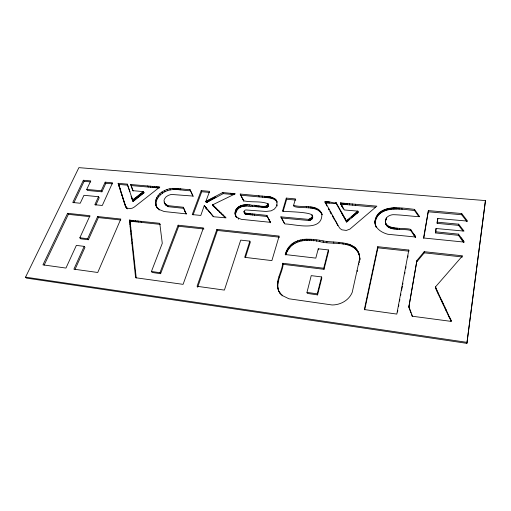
<?xml version="1.0" encoding="UTF-8"?>
<svg xmlns="http://www.w3.org/2000/svg" width="511" height="511" viewBox="0 0 511 511"><rect width="100%" height="100%" fill="white"/><g stroke="black" fill="none" stroke-linecap="round" stroke-linejoin="round"><path stroke-width="0.77" d="M359.661 258.272L359.623 257.276L359.808 260.073L359.661 258.272L359.878 259.377M449.527 316.992L450.983 320.11L450.977 321.151C446.582 309.557 440.431 298.424 435.461 286.927L462.532 255.826L424.219 251.699L416.919 260.495L408.826 307.213L416.919 260.495M450.351 319.803L450.351 318.762M462.998 231.017L458.642 225.37L458.667 224.176L437.141 222.176L437.761 218.484L467.546 221.103L461.701 213.534L428.403 210.602L423.555 237.985L464.346 242.112L458.527 234.153L435.64 231.796L436.055 228.5L464.007 231.087L458.667 224.176M463.624 241.103L463.586 242.271L458.501 235.328L458.527 234.153M235.156 214.313L236.159 216.983C231.164 207.262 244.686 202.605 252 205.294C256.931 204.624 263.587 208.367 267.783 205.122C267.943 204.707 268.077 204.247 267.994 203.8C260.776 200.714 251.348 202.733 243.721 200.766L240.221 194.052L270.044 196.837L274.72 198.658L276.195 200.095L277.051 202.069L276.195 200.095M276.668 200.938L277.026 203.978L276.125 206.936L274.266 209.178L271.066 210.851L266.046 211.465L246.098 209.957L245.069 210.136L244.149 211.235L244.239 212.461L245.357 213.151L266.876 215.399L270.389 222.317L241.301 219.328L237.513 217.724L235.686 215.878L235.686 213.113L236.944 210.034L239.033 207.958L241.677 206.642L246.717 205.984L266.154 207.44L268.026 206.533L268.416 205.109L267.968 204.432M467.009 221.678L461.669 214.741L461.701 213.534M461.248 239.065L461.273 237.89M461.663 239.64L461.695 238.465M462.072 240.189L462.104 239.02M462.455 240.713L462.487 239.544M462.806 241.198L462.838 240.023M463.119 241.626L463.151 240.451M463.381 241.99L463.42 240.815M283.145 264.334C282.359 272.983 275.442 281.9 278.687 290.791C274.503 281.695 281.919 272.184 282.755 263.274L323.725 268.243L324.019 269.316L283.145 264.334L282.755 263.274M244.06 211.56L244.692 213.572L245.804 214.256L267.279 216.517L270.383 222.419M466.894 343.354L485.45 200.593L78.886 167.646L25.55 277.16L26.451 278.099L466.894 343.354L485.45 200.593M374.946 221.774C377.412 203.289 402.24 208.015 414.504 209.382L419.672 216.721C410.761 216.23 401.902 214.856 392.978 214.684C390.468 214.907 387.9 216.025 386.316 218.031C380.625 231.406 405.97 227.197 410.697 229.452L415.699 237.027L387.817 234.262C381.934 232.709 374.921 228.653 374.946 221.774L375.636 226.111L375.47 224.955M375.119 222.93C377.565 204.477 402.349 209.197 414.587 210.57L418.879 216.683M385.428 220.171C384.234 233.137 404.571 227.708 410.787 230.621L415.347 237.296L415.264 236.139M284.186 223.147L280.878 216.856L308.523 219.379C326.472 210.711 278.048 212.212 282.589 210.851L286.294 198.102L295.46 198.907L293.595 205.301L293.94 206.438C302.269 209.35 317.12 204.541 322.128 214.716C318.538 203.084 301.701 208.29 293.595 205.301M281.254 217.973L308.842 220.509C311.161 220.356 313.722 218.101 312.362 215.661M458.501 235.328L435.672 232.965L436.055 228.5M359.591 258.975L352.207 292.401C348.898 300.353 340.505 304.99 332.093 304.971L288.951 298.788L282.992 295.882L280.616 293.71L278.891 291.174L280.079 293.506L279.67 292.484M458.642 225.37L437.167 223.358L437.665 220.413M156.334 206.387L157.548 208.379C152.259 202.184 157.867 193.35 164.331 190.673C172.354 186.349 181.539 189.524 190.009 189.632L193.177 196.441M156.947 207.453C153.415 200.14 160.927 192.653 167.57 190.66C175.03 187.978 182.951 190.769 190.552 190.737M423.753 238.356L428.403 210.602M408.813 250.045L396.817 314.08L364.337 309.564L377.738 246.698L408.813 250.045L408.909 251.176L377.91 247.822L377.738 246.698M397.532 311.991L397.82 310.426M398.554 306.53L398.842 304.971M399.576 301.075L399.864 299.516M400.592 295.614L400.886 294.055M401.614 290.159L402.349 286.262M402.636 284.697L402.93 283.139M404.68 273.787L404.974 272.229M405.702 268.326L405.996 266.768M407.746 257.41L408.034 255.851M364.713 309.813L377.91 247.822M205.831 201.487L209.606 191.357L201.2 190.616L192.245 214.582L200.797 215.444L204.259 205.582L213.694 216.753L226.06 217.878L212.633 204.822L235.322 193.79L222.745 192.519L205.831 201.487L206.399 202.567L223.23 193.637L233.712 194.576L233.246 193.452M206.355 202.586L206.45 202.267M317.574 294.898L317.248 293.87L321.528 276.924L311.231 275.633L306.983 292.375L307.328 293.403L317.574 294.898L321.834 277.984L321.528 276.924M323.725 268.243L328.349 249.924L318.244 248.793L315.811 258.112L285.215 254.542C289.814 237.181 308.919 237.89 323.029 240.885C334.929 243.345 357.904 239.525 359.693 257.212L359.297 255.046M324.019 269.316L328.63 251.022L328.349 249.924M283.177 211.228L286.658 199.245L286.294 198.102M245.389 257.646L250.294 242.214L249.847 241.141L240.707 240.119L224.406 290.101L197.061 286.294L216.9 229.382L279.147 236.082L271.89 260.61L244.692 257.327L249.847 241.141M197.642 287.291L217.411 230.455L216.9 229.382M285.815 255.015C289.909 239.998 307.098 238.426 319.886 241.62C331.958 245.223 355.19 239.237 359.514 256.152M193.081 214.914L201.717 191.727L201.2 190.616M160.614 273.711L178.69 226.271L178.103 225.204L203.41 227.932L183.091 284.352L135.613 277.741L129.43 220.164L159.764 223.32L162.281 243.332L151.441 271.462L152.106 272.459L160.614 273.711L159.962 272.714L151.441 271.462M159.962 272.714L178.103 225.204M88.397 239.742L80.617 238.797L79.837 237.794L89.955 215.719L67.586 213.311L42.95 264.864L65.964 268.064L76.356 245.389L84.187 246.372L73.891 269.169L97.748 272.484L120.807 219.04L97.658 216.543L87.636 238.733L88.397 239.742L98.38 217.577L97.658 216.543M75.021 269.425L84.96 247.369L84.187 246.372M95.851 205.103L99.211 197.757L98.502 196.703L83.957 195.298L80.214 203.244L72.754 202.49L83.382 180.255L90.747 180.9L86.736 189.409L87.458 190.462L101.932 191.817L105.854 183.238L105.164 182.172L101.229 190.756L101.932 191.817M98.502 196.703L94.822 204.726L102.302 205.479L112.541 182.817L105.164 182.172M386.175 219.679L385.926 220.209L385.779 219.04M44.15 265.107L68.359 214.333L67.586 213.311M73.852 202.81L84.104 181.316L83.382 180.255M449.52 318.034L436.535 290.376L435.723 287.719M416.995 261.613L424.283 252.836L424.219 251.699M357.892 211.139L358.07 212.333L346.65 221.946L336.283 203.64L325.252 202.829L324.977 201.673L338.959 226.999L340.019 228.519L341.891 229.822L346.337 230.442L349.92 229.1L376.85 206.157L340.479 202.944L344.369 209.964L357.892 211.139L346.413 220.797L336.027 202.477C335.044 204.426 324.44 199.079 325.232 202.88M127.233 184.126L133.103 201.366L143.981 192.768L143.131 191.606L132.745 190.66L130.631 184.49L159.802 187.045L134.329 207.032L132.298 208.169L129.979 208.629L127.092 208.073L125.578 206.482L118.13 183.308L127.233 184.126L129.96 191.746M132.387 200.165L143.31 191.651M213.426 205.709L213.183 205.965L225.032 217.341L224.54 216.249M129.43 220.164L130.107 221.212L160.384 224.374M375.483 207.198L340.728 204.106L340.946 204.617L340.696 203.448M130.631 184.49L131.276 185.57L158.353 187.927L157.752 186.834M84.104 181.316L90.722 181.903M105.854 183.238L112.484 183.826M201.717 191.727L209.35 192.404M276.579 201.232L274.1 199.194L270.434 197.974L240.675 195.176L240.221 194.052M286.658 199.245L295.799 200.056M428.454 211.803L461.669 214.741M118.13 183.308L118.801 184.388L127.884 185.206M86.736 189.409L101.229 190.756M190.009 189.632L192.966 196.052L171.255 194.429L168.33 195.362L166.075 196.844L164.548 198.843L164.005 200.484L164.708 203.416L167.761 205.626L183.245 207.249L186.125 213.694M164.063 202.024L165.845 205.122L168.355 206.706L183.813 208.335M68.359 214.333L89.93 216.664M98.38 217.577L120.724 219.998M178.69 226.271L203.953 228.998M217.411 230.455L279.53 237.181M424.283 252.836L462.5 256.976M79.837 237.794L87.636 238.733M306.983 292.375L317.248 293.87M25.55 277.16L466.939 342.351M143.444 192.634L143.981 192.768M156.934 207.306L159.573 209.676L164.165 211.535L186.042 213.854L183.245 207.249M208.328 210.475L213.17 216.626M204.259 205.582L206.993 209.382L206.476 208.29M131.876 243.089L132.56 244.111M131.359 238.311L132.042 239.34M130.893 233.949L131.57 234.977M130.471 230.059L131.148 231.093M130.113 226.712L130.79 227.753L136.233 277.939M312.1 215.731L312.675 216.798M129.826 223.984L130.503 225.025L130.79 227.753M129.475 220.637L130.152 221.685L130.503 225.025M129.609 221.934L130.286 222.975M130.011 220.139L130.682 221.186M129.57 220.132L130.248 221.18M130.784 220.196L131.455 221.237M131.927 220.292L132.598 221.34M133.48 220.445L134.144 221.493M135.466 220.65L136.13 221.697M124.467 203.384L126.249 207.536M124.863 204.56L125.534 205.62M125.189 205.492L125.859 206.553M126.734 207.856L127.405 208.91M125.431 206.144L126.779 208.328L125.834 206.904M123.502 200.446L125.138 204.445M124.013 202.005L124.684 203.065M137.938 220.912L138.596 221.959M122.391 196.946L124.173 201.506M122.959 198.747L123.63 199.814M120.679 191.44L121.35 192.506M121.228 193.209L121.899 194.276M121.81 195.074L123.062 198.013M119.702 188.284L120.366 189.351M120.168 189.785L122.48 196.141M118.482 184.375L120.832 190.852M118.667 184.982L119.338 186.055M118.942 185.851L119.606 186.924M140.927 221.237L141.579 222.285M119.287 186.962L119.957 188.035M131.448 197.367L132.106 198.434L131.078 196.224M132.905 199.98L133.556 201.047M131.774 198.351L132.426 199.424M132.726 200.114L133.377 201.181M132.042 199.169L133.237 201.283M132.253 199.775L133.147 201.34M133.626 199.424L134.278 200.491M133.358 199.635L134.01 200.702M133.116 199.82L133.767 200.887M134.572 198.67L135.223 199.744M134.214 198.958L134.866 200.025M133.914 199.201L134.565 200.267M135.025 198.306L135.677 199.379M136.156 197.412L136.801 198.485M135.562 197.885L136.207 198.958M136.801 196.901L137.446 197.974M137.478 196.365L138.123 197.438M138.174 195.815L138.82 196.888M138.871 195.259L139.516 196.339M140.218 194.199L140.851 195.279M139.56 194.723L140.193 195.796M140.838 193.707L141.477 194.787M141.419 193.247L142.052 194.327M142.403 192.462L143.035 193.541M141.943 192.826L142.575 193.905M143.131 191.606L143.898 192.839M143.074 191.919L143.706 192.998M142.786 192.155L143.412 193.235M342.645 207.696L343.43 209.069M155.868 205.403L156.487 206.476M155.395 203.301L156.008 204.374M158.557 208.961L159.17 210.034M155.555 204.374L156.168 205.448M155.382 202.19L155.996 203.269M280.878 216.856L284.914 223.971C294.374 223.914 323.029 232.844 321.841 213.572M155.798 199.878L156.404 200.957M147.692 185.94L148.305 187.032M156.705 197.674L157.318 198.76M150.157 186.157L150.771 187.243M333.99 218.88L334.737 220.222M158.065 195.617L158.672 196.703M152.444 186.355L153.057 187.448M332.284 215.814L333.613 218.21L333.351 217.066M154.501 186.541L155.108 187.633M341.616 205.882L341.916 206.425L341.674 205.262M165.245 204.042L165.845 205.122M164.312 202.746L165.302 204.496M329.812 211.356L331.281 214.02L331.013 212.87M166.746 205.096L167.34 206.176M156.289 186.7L156.89 187.793M165.928 204.604L166.522 205.678M159.822 193.739L160.428 194.825M167.761 205.626L168.355 206.706M328.324 208.654L329.078 210.021L328.803 208.871M161.93 192.079L162.524 193.171M158.857 186.943L159.451 188.035M164.331 190.673L164.925 191.766M326.861 205.971L325.577 202.944M166.988 189.562L167.57 190.66M169.844 188.783L170.425 189.881M242.061 197.84L243.875 201.321M173.261 188.361L173.836 189.46M184.912 211.075L185.71 212.717M172.859 188.374L173.433 189.472M185.365 212.148L186.291 214.103M241.032 195.866L241.748 197.246L241.492 196.492M174.43 188.38L175.005 189.479M173.778 188.361L174.353 189.46M175.235 188.418L175.803 189.524M176.199 188.482L176.768 189.581M177.355 188.565L177.917 189.664M178.709 188.668L179.272 189.773M180.294 188.795L180.849 189.9M205.978 207.702L206.501 208.795M205.569 207.21L206.093 208.303M205.256 206.827L205.78 207.926M235.437 215.348L235.686 215.878M207.664 209.695L208.181 210.788M209.025 211.299L209.548 212.391M205.99 201.411L206.514 202.516M205.856 201.404L206.399 202.567M206.974 200.893L207.492 201.992M206.661 201.059L207.179 202.158M206.387 201.206L206.91 202.305M206.163 201.321L206.68 202.426M207.69 200.497L208.207 201.602M207.319 200.702L207.836 201.807M208.577 200.012L209.088 201.117M208.086 200.28L208.597 201.385M209.235 199.654L209.753 200.759M213.138 205.288L213.643 206.387M212.755 204.707L213.489 206.246M210.04 199.226L210.551 200.331M212.653 204.783L213.253 206.035M450.983 320.11L451.475 321.425L412.46 316.252L408.73 306.166M210.966 198.728L211.471 199.839M214.588 206.585L215.093 207.683M213.707 205.786L214.428 207.07M213.502 205.607L214.013 206.706M212.921 204.604L213.822 206.54M211.982 198.191L212.487 199.296M215.808 207.747L216.313 208.846M217.424 209.299L217.922 210.398M213.068 197.61L213.572 198.722M219.27 211.088L219.768 212.186M214.205 197.01L214.703 198.121M221.18 212.953L221.678 214.045M223 214.729L223.492 215.821M215.361 196.403L215.859 197.514M133.103 201.366L132.7 200.235M278.278 289.769L279.3 292.19M222.745 192.519L223.23 193.637M235.092 213.847L235.558 214.952M236.018 216.383L236.484 217.482M267.962 203.736L268.416 205.109M235.22 212.008L235.686 213.113M235.124 212.487L235.597 213.585M235.073 212.946L235.545 214.045M235.066 213.4L235.533 214.499M235.52 210.986L235.986 212.091M238.19 218.127L238.65 219.225M235.347 211.516L235.814 212.621M236.184 209.427L236.644 210.538M236.037 209.721L236.504 210.826M235.89 210.053L236.357 211.158M235.737 210.43L236.203 211.535M236.836 208.456L237.296 209.567M236.644 208.692L237.11 209.797M236.478 208.922L236.944 210.034M236.325 209.165L236.791 210.276M237.289 207.951L237.749 209.063M230.825 193.228L231.291 194.352M237.047 208.213L237.506 209.325M238.12 207.191L238.58 208.303M232.173 193.35L232.639 194.474M237.692 207.562L238.152 208.667M238.573 206.846L239.033 207.958M239.563 206.24L240.017 207.351M234.064 193.541L234.523 194.665M239.052 206.533L239.512 207.645M240.649 205.735L241.103 206.853M240.093 205.978L240.547 207.089M244.45 212.71L244.897 213.815M244.047 211.88L244.692 213.572M241.224 205.531L241.677 206.642M245.357 213.151L245.804 214.256M245.082 213.087L245.529 214.198M241.818 205.345L242.271 206.463M244.149 211.235L244.603 212.34M244.731 212.921L245.178 214.032M246.685 213.343L247.132 214.448M242.623 205.141L243.07 206.252M245.893 213.234L246.34 214.345M247.726 213.47L248.167 214.575M244.181 204.885L244.628 206.003M243.383 204.988L243.83 206.099M280.616 293.71L281.018 294.726M242.533 198.492L242.981 199.616M245.12 204.847L245.561 205.965M277.364 286.077L277.773 287.099M277.556 287.093L277.965 288.115M277.831 288.281L278.24 289.303M281.721 294.841L282.123 295.856M277.326 284.039L277.735 285.068M248.998 213.617L249.438 214.722M277.281 285.1L277.69 286.128M250.499 213.777L250.933 214.888M277.511 282.762L277.92 283.79M246.276 204.866L246.717 205.984M277.863 281.146L278.265 282.181M247.752 204.943L248.193 206.061M252.21 213.956L252.645 215.067M249.63 205.09L250.064 206.208M278.386 279.07L278.789 280.105M254.133 214.154L254.561 215.265M252 205.294L252.434 206.412M279.108 276.4L279.511 277.447M254.963 205.563L255.391 206.687M256.605 205.716L257.027 206.834M258.183 205.856L258.604 206.974M409.094 307.935L410.959 312.968M411.489 314.406L412.288 316.565M259.684 205.978L260.099 207.102M261.07 206.093L261.479 207.217M262.309 206.189L262.718 207.313M258.834 195.694L259.243 196.824M269.227 219.858L269.629 220.969M264.244 206.316L264.647 207.44M268.927 219.283L269.329 220.394M266.876 215.399L267.279 216.517M263.376 206.265L263.785 207.389M265.241 206.348L265.643 207.472M264.87 206.348L265.279 207.472M269.987 221.308L270.575 222.783M269.508 220.388L270.166 221.991M266.199 206.246L266.601 207.37M262.117 195.988L262.52 197.118M265.752 206.31L266.154 207.44M266.921 206.022L267.317 207.147M266.582 206.15L266.985 207.274M267.63 205.409L268.026 206.533M267.438 205.652L267.834 206.776M267.202 205.856L267.604 206.981M267.802 203.499L268.409 205.352M267.994 204.362L268.371 205.626M267.943 204.643L268.339 205.773M267.905 204.79L268.301 205.914M264.698 196.224L265.1 197.361M267.783 205.122L268.186 206.246M285.873 252.741L286.249 253.814M286.32 251.629L286.697 252.709M266.685 196.416L267.081 197.553M268.166 196.575L268.562 197.712M286.837 250.531L287.214 251.61M269.252 196.709L269.642 197.846M287.431 249.451L287.802 250.537M270.645 196.959L271.034 198.096M288.083 248.403L288.46 249.483M270.044 196.837L270.434 197.974M131.276 185.57L133.16 191.05M288.798 247.388L289.169 248.474M271.162 197.093L271.552 198.23M272.529 197.533L272.919 198.677M273.717 198.057L274.1 199.194M289.558 246.423L289.922 247.509M276.892 204.783L277.275 205.914M274.72 198.658L275.103 199.795M290.363 245.51L290.727 246.596M291.2 244.667L291.564 245.753M275.55 199.335L275.927 200.472M292.068 243.894L292.433 244.986M293.308 242.968L293.665 244.06M118.801 184.388L119.146 185.455M294.649 242.125L295.007 243.223M296.086 241.377L296.444 242.476M297.606 240.726L297.958 241.824M299.19 240.17L299.535 241.275M300.832 239.729L301.171 240.828M302.499 239.397L302.838 240.502M304.198 239.186L304.53 240.285M305.897 239.091L306.23 240.196M306.338 239.129L306.664 240.227M307.379 239.225L307.705 240.33M308.957 239.384L309.283 240.489M311.027 239.602L311.346 240.707M313.524 239.863L313.837 240.968M308.523 219.379L308.842 220.509M310.03 218.932L310.343 220.062M318.244 248.793L318.551 249.892M306.249 206.533L306.568 207.677M309.615 219.066L309.934 220.196M310.758 218.606L311.071 219.736M316.398 240.17L316.705 241.275M310.413 218.778L310.726 219.909M311.359 218.197L311.672 219.328M311.078 218.408L311.391 219.545M312.157 217.13L312.464 218.267M312.004 217.43L312.317 218.561M311.825 217.705L312.132 218.836M311.608 217.961L311.914 219.091M308.503 206.763L308.816 207.907M310.26 206.942L310.573 208.092M312.176 215.214L312.732 217.245M312.036 214.978L312.349 216.115M312.4 216.345L312.713 217.475M312.349 216.587L312.662 217.724M312.272 216.849L312.579 217.986M319.586 240.509L319.886 241.62M311.601 207.096L311.908 208.239M312.611 207.23L312.911 208.373M313.933 207.472L314.233 208.616M313.358 207.351L313.658 208.494M314.878 207.753L315.178 208.903M314.412 207.6L314.712 208.75M323.029 240.885L323.322 241.99M316.66 208.462L316.961 209.612M318.2 209.28L318.494 210.423M326.676 241.281L326.963 242.393M319.49 210.206L319.784 211.35M321.317 212.352L321.604 213.496M320.531 211.228L320.819 212.372M333.574 242.035L333.849 243.147M325.105 201.641L325.386 202.797M325.756 201.628L326.031 202.79M325.36 201.628L325.635 202.784M327.034 201.704L327.308 202.867M326.305 201.66L326.58 202.816M327.953 201.775L328.222 202.937M338.908 242.623L339.17 243.734M329.078 201.871L329.346 203.027M335.599 221.091L337.803 225.67L337.547 224.533M342.9 243.095L343.149 244.207M336.027 202.477L336.283 203.64M345.8 243.492L346.043 244.603M347.844 243.856L348.08 244.967M341.84 212.889L342.083 214.039M341.105 204.228L341.348 205.39M340.786 202.956L341.035 204.125M343.494 215.846L343.737 216.996M349.288 244.232L349.524 245.35M340.479 202.944L340.811 204.349M342.696 214.416L342.938 215.572M341.635 203.02L341.885 204.189M344.861 218.274L345.097 219.423M350.393 244.673L350.623 245.791M342.006 205.85L342.249 207.012M344.222 217.137L344.465 218.286M351.408 245.223L351.638 246.34M346.222 220.663L346.541 221.908M346.094 220.445L346.33 221.589M345.813 219.96L346.049 221.103M345.398 219.225L345.634 220.369M357.163 270.428L357.381 271.507M346.848 220.605L347.084 221.748M342.977 203.129L343.22 204.298M346.586 220.752L346.822 221.902M346.413 220.797L346.65 221.946M347.767 219.89L347.997 221.033M353.152 246.257L353.382 247.369M352.596 245.925L352.826 247.043M347.231 220.324L347.467 221.467M348.483 219.283L348.713 220.426M354.046 246.832L354.27 247.95M353.631 246.551L353.855 247.669M344.765 203.282L344.995 204.451M355.107 247.739L355.33 248.851M354.768 247.413L354.992 248.525M354.417 247.113L354.64 248.231M356.282 249.068L356.506 250.179M346.937 203.467L347.167 204.636M355.848 248.55L356.071 249.662M358.665 263.657L358.888 264.749M355.464 248.116L355.682 249.227M349.415 218.478L349.639 219.621M356.959 249.911L357.176 251.022M359.124 261.517L359.342 262.616M358.447 252.351L358.665 253.456M351.351 216.785L351.574 217.935M358.032 251.533L358.249 252.645M357.54 250.729L357.757 251.84M352.117 216.115L352.341 217.271M349.454 203.691L349.677 204.86M359.073 254.082L359.284 255.193M358.792 253.188L359.003 254.299M359.661 257.755L359.878 258.853M352.871 215.457L353.095 216.613M353.606 214.824L353.823 215.981M352.264 203.94L352.481 205.109M354.289 214.23L354.506 215.387M354.921 213.687L355.139 214.85M355.931 212.825L356.148 213.981M355.471 213.215L355.688 214.377M355.317 204.208L355.528 205.384M356.569 212.282L356.78 213.445M356.282 212.525L356.499 213.681M357.508 211.484L357.719 212.646M357.317 211.65L357.528 212.812M357.093 211.841L357.304 213.004M356.844 212.052L357.055 213.215M357.783 211.126L357.994 212.404M357.668 211.343L357.879 212.506M375.215 219.736L375.387 220.893M375.981 226.175L376.153 227.325M375.08 220.439L375.253 221.602M374.985 221.116L375.157 222.279M374.953 222.413L375.285 224.827M375.764 217.878L375.936 219.04M375.406 218.989L375.579 220.152M376.224 216.83L376.39 217.993M376.773 215.834L376.939 216.996M377.425 214.888L377.591 216.051M378.178 213.988L378.338 215.157M379.028 213.138L379.188 214.307M379.986 212.333L380.146 213.502M164.555 202.35L164.657 203.11M381.046 211.567L381.206 212.742M382.222 210.839L382.375 212.014M383.224 210.296L383.378 211.471M385.332 220.746L385.486 221.908M385.633 223.077L385.779 224.24M385.294 221.314L385.55 223.531M386.444 224.406L386.591 225.568M384.259 209.81L384.413 210.986M385.984 223.761L386.131 224.917M387.67 225.587L387.817 226.743M385.332 209.369L385.479 210.551M386.316 218.031L386.463 219.193M387.012 225.019L387.153 226.175M386.444 208.986L386.584 210.168M388.424 226.098L388.564 227.254M389.261 226.552L389.401 227.714M359.476 256.107L359.833 258.381M390.168 226.948L390.308 228.104M387.594 208.66L387.74 209.836M391.145 227.267L391.279 228.423M388.801 208.373L388.935 209.555M391.573 227.376L391.707 228.532M392.812 227.593L392.94 228.749M390.053 208.143L390.187 209.325M392.116 227.478L392.25 228.641M393.681 227.714L393.809 228.871M391.362 207.958L391.496 209.14M392.729 207.824L392.863 209.005M394.748 227.849L394.875 229.005M393.911 207.766L394.038 208.948M396.051 227.995L396.172 229.152M393.298 207.785L393.425 208.967M394.62 207.773L394.748 208.954M395.495 207.805L395.616 208.993M397.609 228.162L397.73 229.318M396.6 207.868L396.721 209.056M399.449 228.347L399.57 229.509M397.992 207.971L398.107 209.159M399.736 208.111L399.851 209.293M130.107 221.212L130.152 221.685M401.895 208.29L402.004 209.478M410.697 229.452L410.787 230.621M413.923 234.159L414.006 235.316M413.508 233.553L413.591 234.709M414.67 235.264L414.753 236.421M414.312 234.734L414.395 235.89M415.481 236.465L415.564 237.621M414.989 235.737L415.073 236.893M414.504 209.382L414.587 210.57M435.576 287.233L435.608 288.319M435.461 286.927L435.493 288.012M435.934 288.038L435.966 289.124M435.64 231.796L435.672 232.965M436.503 289.29L436.535 290.376M437.269 290.951L437.295 292.036M438.208 292.975L438.234 294.055M437.761 218.484L437.786 219.673M439.3 295.313L439.326 296.386M437.141 222.176L437.167 223.358M440.527 297.919L440.546 298.992M441.862 300.762L441.881 301.829M443.293 303.783L443.305 304.85M444.73 306.824L444.742 307.884M446.103 309.723L446.109 310.777M447.374 312.419L447.374 313.467M448.524 314.859L448.524 315.907"/></g></svg>
